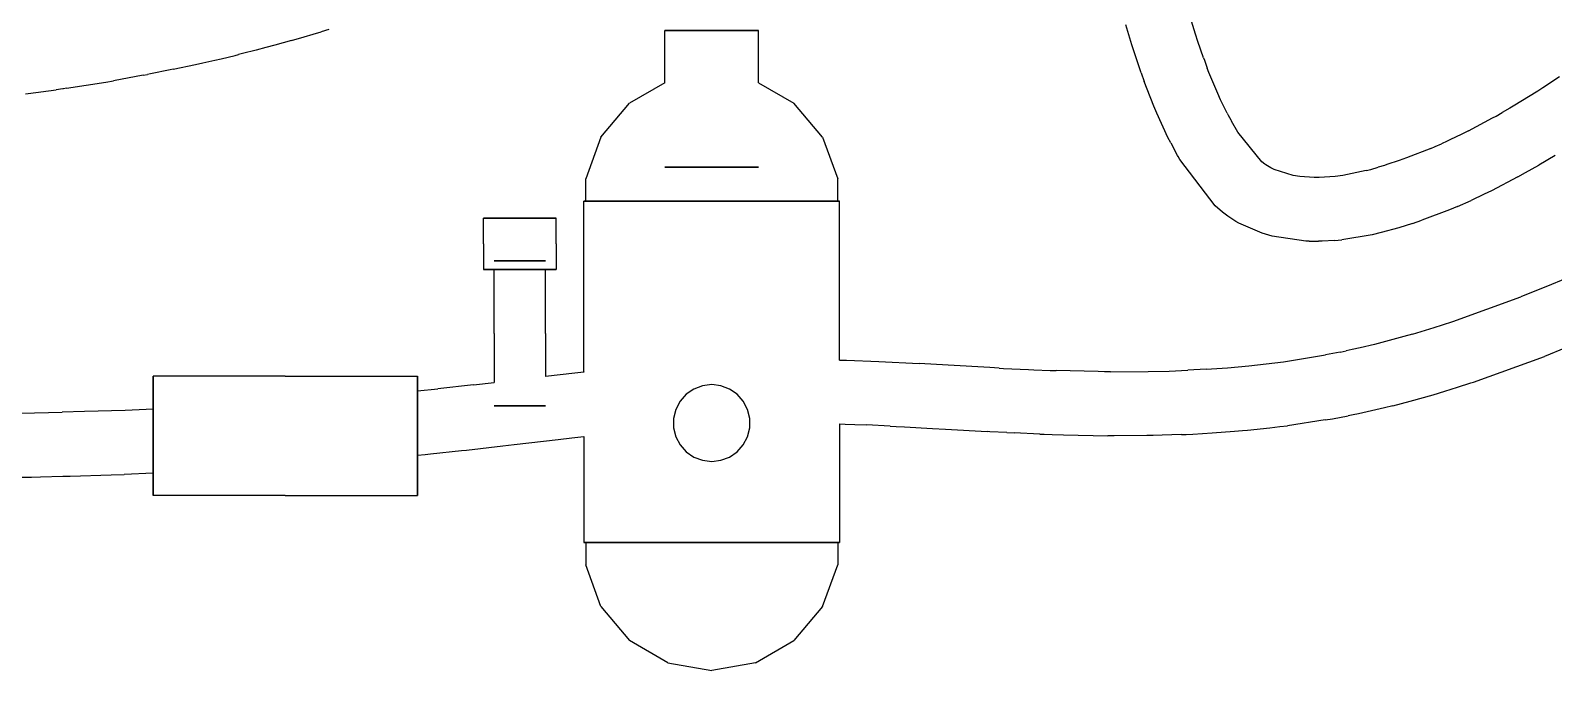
# Model space of a CAD drawing. Header units: millimetres. Extents: x -808 to -5, y -418 to 283.
# Drawn here: x -232.67 to -193.39, y 9.1 to 25.6 of the extents above; entities that cross this region are included whole.
import ezdxf

# ---------------------------------------------------------------- set-up
doc = ezdxf.new("R2010")
doc.units = ezdxf.units.MM
doc.layers.add('HIDDEN', color=8, linetype='Continuous')
doc.layers.add('VISIBLE', color=7, linetype='Continuous')

msp = doc.modelspace()

# ---------------------------------------------------------------- linework, layer by layer
at = {"layer": 'HIDDEN'}
for points in [[(-216.301, 25.6), (-216.31, 25.6)], [(-216.231, 25.6), (-216.301, 25.6)], [(-216.096, 25.6), (-216.231, 25.6)], [(-215.902, 25.6), (-216.096, 25.6)], [(-215.662, 25.6), (-215.902, 25.6)], [(-215.39, 25.6), (-215.662, 25.6)], [(-215.1, 25.6), (-215.39, 25.6)], [(-214.81, 25.6), (-215.1, 25.6)], [(-214.538, 25.6), (-214.81, 25.6)], [(-214.298, 25.6), (-214.538, 25.6)], [(-214.104, 25.6), (-214.298, 25.6)], [(-213.969, 25.6), (-214.104, 25.6)], [(-213.899, 25.6), (-213.969, 25.6)], [(-213.89, 25.6), (-213.899, 25.6)], [(-216.31, 22.08), (-216.301, 22.08)], [(-216.301, 22.08), (-216.31, 22.08)], [(-216.301, 22.08), (-216.231, 22.08)], [(-216.231, 22.08), (-216.301, 22.08)], [(-216.231, 22.08), (-216.096, 22.08)], [(-216.096, 22.08), (-216.231, 22.08)], [(-216.096, 22.08), (-215.902, 22.08)], [(-215.902, 22.08), (-216.096, 22.08)], [(-215.902, 22.08), (-215.662, 22.08)], [(-215.662, 22.08), (-215.902, 22.08)], [(-215.662, 22.08), (-215.39, 22.08)], [(-215.39, 22.08), (-215.662, 22.08)], [(-215.39, 22.08), (-215.1, 22.08)], [(-215.1, 22.08), (-215.39, 22.08)], [(-214.81, 22.08), (-215.1, 22.08)], [(-215.1, 22.08), (-214.81, 22.08)], [(-214.538, 22.08), (-214.81, 22.08)], [(-214.81, 22.08), (-214.538, 22.08)], [(-214.298, 22.08), (-214.538, 22.08)], [(-214.538, 22.08), (-214.298, 22.08)], [(-214.104, 22.08), (-214.298, 22.08)], [(-214.298, 22.08), (-214.104, 22.08)], [(-213.969, 22.08), (-214.104, 22.08)], [(-214.104, 22.08), (-213.969, 22.08)], [(-213.899, 22.08), (-213.969, 22.08)], [(-213.969, 22.08), (-213.899, 22.08)], [(-213.89, 22.08), (-213.899, 22.08)], [(-213.899, 22.08), (-213.89, 22.08)], [(-218.376, 21.2), (-218.4, 21.2)], [(-218.186, 21.2), (-218.376, 21.2)], [(-217.816, 21.2), (-218.186, 21.2)], [(-217.288, 21.2), (-217.816, 21.2)], [(-216.634, 21.2), (-217.288, 21.2)], [(-215.89, 21.2), (-216.634, 21.2)], [(-215.1, 21.2), (-215.89, 21.2)], [(-214.31, 21.2), (-215.1, 21.2)], [(-213.566, 21.2), (-214.31, 21.2)], [(-212.912, 21.2), (-213.566, 21.2)], [(-212.384, 21.2), (-212.912, 21.2)], [(-212.014, 21.2), (-212.384, 21.2)], [(-211.824, 21.2), (-212.014, 21.2)], [(-211.8, 21.2), (-211.824, 21.2)], [(-220.978, 20.76), (-220.985, 20.76)], [(-220.924, 20.76), (-220.978, 20.76)], [(-220.819, 20.76), (-220.924, 20.76)], [(-220.67, 20.76), (-220.819, 20.76)], [(-220.485, 20.76), (-220.67, 20.76)], [(-220.274, 20.76), (-220.485, 20.76)], [(-220.05, 20.76), (-220.274, 20.76)], [(-219.826, 20.76), (-220.05, 20.76)], [(-219.615, 20.76), (-219.826, 20.76)], [(-219.43, 20.76), (-219.615, 20.76)], [(-219.281, 20.76), (-219.43, 20.76)], [(-219.176, 20.76), (-219.281, 20.76)], [(-219.122, 20.76), (-219.176, 20.76)], [(-219.115, 20.76), (-219.122, 20.76)], [(-220.71, 19.66), (-220.705, 19.66)], [(-220.705, 19.66), (-220.71, 19.66)], [(-220.705, 19.66), (-220.667, 19.66)], [(-220.667, 19.66), (-220.705, 19.66)], [(-220.667, 19.66), (-220.593, 19.66)], [(-220.593, 19.66), (-220.667, 19.66)], [(-220.593, 19.66), (-220.488, 19.66)], [(-220.488, 19.66), (-220.593, 19.66)], [(-220.488, 19.66), (-220.357, 19.66)], [(-220.357, 19.66), (-220.488, 19.66)], [(-220.357, 19.66), (-220.208, 19.66)], [(-220.208, 19.66), (-220.357, 19.66)], [(-220.208, 19.66), (-220.05, 19.66)], [(-220.05, 19.66), (-220.208, 19.66)], [(-219.892, 19.66), (-220.05, 19.66)], [(-220.05, 19.66), (-219.892, 19.66)], [(-219.743, 19.66), (-219.892, 19.66)], [(-219.892, 19.66), (-219.743, 19.66)], [(-219.612, 19.66), (-219.743, 19.66)], [(-219.743, 19.66), (-219.612, 19.66)], [(-219.507, 19.66), (-219.612, 19.66)], [(-219.612, 19.66), (-219.507, 19.66)], [(-219.433, 19.66), (-219.507, 19.66)], [(-219.507, 19.66), (-219.433, 19.66)], [(-219.395, 19.66), (-219.433, 19.66)], [(-219.433, 19.66), (-219.395, 19.66)], [(-219.39, 19.66), (-219.395, 19.66)], [(-219.395, 19.66), (-219.39, 19.66)], [(-220.978, 19.44), (-220.985, 19.44)], [(-220.924, 19.44), (-220.978, 19.44)], [(-220.819, 19.44), (-220.924, 19.44)], [(-220.67, 19.44), (-220.819, 19.44)], [(-220.485, 19.44), (-220.67, 19.44)], [(-220.274, 19.44), (-220.485, 19.44)], [(-220.05, 19.44), (-220.274, 19.44)], [(-219.826, 19.44), (-220.05, 19.44)], [(-219.615, 19.44), (-219.826, 19.44)], [(-219.43, 19.44), (-219.615, 19.44)], [(-219.281, 19.44), (-219.43, 19.44)], [(-219.176, 19.44), (-219.281, 19.44)], [(-219.122, 19.44), (-219.176, 19.44)], [(-219.115, 19.44), (-219.122, 19.44)], [(-229.51, 16.69), (-229.51, 16.679)], [(-229.51, 16.679), (-229.51, 16.59)], [(-229.51, 16.59), (-229.51, 16.417)], [(-222.69, 16.69), (-222.69, 16.679)], [(-222.69, 16.679), (-222.69, 16.59)], [(-222.69, 16.59), (-222.69, 16.417)], [(-229.51, 16.417), (-229.51, 16.171)], [(-229.51, 16.171), (-229.51, 15.866)], [(-222.69, 16.417), (-222.69, 16.171)], [(-222.69, 16.171), (-222.69, 15.866)], [(-215.756, 16.221), (-215.915, 16.042)], [(-215.56, 16.357), (-215.756, 16.221)], [(-215.337, 16.441), (-215.56, 16.357)], [(-215.1, 16.47), (-215.337, 16.441)], [(-214.863, 16.441), (-215.1, 16.47)], [(-214.64, 16.357), (-214.863, 16.441)], [(-214.444, 16.221), (-214.64, 16.357)], [(-214.285, 16.042), (-214.444, 16.221)], [(-229.51, 15.866), (-229.51, 15.519)], [(-222.69, 15.866), (-222.69, 15.519)], [(-220.71, 15.92), (-220.705, 15.92)], [(-220.705, 15.92), (-220.71, 15.92)], [(-220.705, 15.92), (-220.667, 15.92)], [(-220.667, 15.92), (-220.705, 15.92)], [(-220.667, 15.92), (-220.593, 15.92)], [(-220.593, 15.92), (-220.667, 15.92)], [(-220.593, 15.92), (-220.488, 15.92)], [(-220.488, 15.92), (-220.593, 15.92)], [(-220.488, 15.92), (-220.357, 15.92)], [(-220.357, 15.92), (-220.488, 15.92)], [(-220.357, 15.92), (-220.208, 15.92)], [(-220.208, 15.92), (-220.357, 15.92)], [(-220.208, 15.92), (-220.05, 15.92)], [(-220.05, 15.92), (-220.208, 15.92)], [(-219.892, 15.92), (-220.05, 15.92)], [(-220.05, 15.92), (-219.892, 15.92)], [(-219.743, 15.92), (-219.892, 15.92)], [(-219.892, 15.92), (-219.743, 15.92)], [(-219.612, 15.92), (-219.743, 15.92)], [(-219.743, 15.92), (-219.612, 15.92)], [(-219.507, 15.92), (-219.612, 15.92)], [(-219.612, 15.92), (-219.507, 15.92)], [(-219.433, 15.92), (-219.507, 15.92)], [(-219.507, 15.92), (-219.433, 15.92)], [(-219.395, 15.92), (-219.433, 15.92)], [(-219.433, 15.92), (-219.395, 15.92)], [(-219.39, 15.92), (-219.395, 15.92)], [(-219.395, 15.92), (-219.39, 15.92)], [(-216.026, 15.831), (-216.083, 15.599)], [(-215.915, 16.042), (-216.026, 15.831)], [(-214.174, 15.831), (-214.285, 16.042)], [(-214.117, 15.599), (-214.174, 15.831)], [(-229.51, 15.519), (-229.51, 15.15)], [(-222.69, 15.519), (-222.69, 15.15)], [(-216.083, 15.599), (-216.083, 15.361)], [(-216.083, 15.361), (-216.026, 15.129)], [(-214.174, 15.129), (-214.117, 15.361)], [(-214.117, 15.361), (-214.117, 15.599)], [(-229.51, 15.15), (-229.51, 14.781)], [(-222.69, 15.15), (-222.69, 14.781)], [(-216.026, 15.129), (-215.915, 14.918)], [(-214.285, 14.918), (-214.174, 15.129)], [(-229.51, 14.781), (-229.51, 14.434)], [(-222.69, 14.781), (-222.69, 14.434)], [(-215.915, 14.918), (-215.756, 14.739)], [(-215.756, 14.739), (-215.56, 14.603)], [(-215.56, 14.603), (-215.337, 14.519)], [(-214.863, 14.519), (-214.64, 14.603)], [(-214.64, 14.603), (-214.444, 14.739)], [(-214.444, 14.739), (-214.285, 14.918)], [(-229.51, 14.434), (-229.51, 14.129)], [(-222.69, 14.434), (-222.69, 14.129)], [(-215.337, 14.519), (-215.1, 14.49)], [(-215.1, 14.49), (-214.863, 14.519)], [(-229.51, 14.129), (-229.51, 13.883)], [(-229.51, 13.883), (-229.51, 13.71)], [(-222.69, 14.129), (-222.69, 13.883)], [(-222.69, 13.883), (-222.69, 13.71)], [(-229.51, 13.71), (-229.51, 13.621)], [(-229.51, 13.621), (-229.51, 13.61)], [(-222.69, 13.71), (-222.69, 13.621)], [(-222.69, 13.621), (-222.69, 13.61)], [(-218.376, 12.4), (-218.4, 12.4)], [(-218.186, 12.4), (-218.376, 12.4)], [(-217.816, 12.4), (-218.186, 12.4)], [(-217.288, 12.4), (-217.816, 12.4)], [(-216.634, 12.4), (-217.288, 12.4)], [(-215.89, 12.4), (-216.634, 12.4)], [(-215.1, 12.4), (-215.89, 12.4)], [(-214.31, 12.4), (-215.1, 12.4)], [(-213.566, 12.4), (-214.31, 12.4)], [(-212.912, 12.4), (-213.566, 12.4)], [(-212.384, 12.4), (-212.912, 12.4)], [(-212.014, 12.4), (-212.384, 12.4)], [(-211.824, 12.4), (-212.014, 12.4)], [(-211.8, 12.4), (-211.824, 12.4)]]:
    msp.add_lwpolyline(points, dxfattribs=at)
at = {"layer": 'VISIBLE'}
for points in [[(-202.622, 25.502), (-202.829, 26.177)], [(-225.38, 25.502), (-225.174, 25.564)], [(-224.976, 25.625), (-225.174, 25.564)], [(-216.31, 25.6), (-216.301, 25.6)], [(-216.31, 24.254), (-216.31, 25.6)], [(-216.301, 25.6), (-216.231, 25.6)], [(-216.231, 25.6), (-216.096, 25.6)], [(-216.096, 25.6), (-215.902, 25.6)], [(-215.902, 25.6), (-215.662, 25.6)], [(-215.662, 25.6), (-215.39, 25.6)], [(-215.39, 25.6), (-215.1, 25.6)], [(-215.1, 25.6), (-214.81, 25.6)], [(-214.81, 25.6), (-214.538, 25.6)], [(-214.538, 25.6), (-214.298, 25.6)], [(-214.298, 25.6), (-214.104, 25.6)], [(-214.104, 25.6), (-213.969, 25.6)], [(-213.969, 25.6), (-213.899, 25.6)], [(-213.899, 25.6), (-213.89, 25.6)], [(-213.89, 24.254), (-213.89, 25.6)], [(-204.263, 25.23), (-204.418, 25.744)], [(-226.602, 25.16), (-226.852, 25.095)], [(-226.366, 25.223), (-226.602, 25.16)], [(-225.936, 25.342), (-226.366, 25.223)], [(-225.936, 25.342), (-225.611, 25.435)], [(-225.611, 25.435), (-225.38, 25.502)], [(-204.025, 24.51), (-204.263, 25.23)], [(-202.562, 25.32), (-202.622, 25.502)], [(-202.414, 24.893), (-202.562, 25.32)], [(-228.416, 24.723), (-228.226, 24.765)], [(-228.226, 24.765), (-227.916, 24.836)], [(-227.916, 24.836), (-227.75, 24.874)], [(-227.75, 24.874), (-227.393, 24.96)], [(-227.393, 24.96), (-227.306, 24.981)], [(-227.203, 25.007), (-227.306, 24.981)], [(-226.852, 25.095), (-227.203, 25.007)], [(-202.414, 24.893), (-202.392, 24.832)], [(-202.392, 24.832), (-202.317, 24.632)], [(-229.765, 24.447), (-230.529, 24.307)], [(-229.765, 24.447), (-229.655, 24.468)], [(-229.58, 24.482), (-229.655, 24.468)], [(-229.07, 24.584), (-229.58, 24.482)], [(-228.99, 24.6), (-229.07, 24.584)], [(-228.99, 24.6), (-228.416, 24.723)], [(-204.025, 24.51), (-203.946, 24.288)], [(-202.274, 24.522), (-202.317, 24.632)], [(-202.045, 23.973), (-202.274, 24.522)], [(-193.235, 24.402), (-193.665, 24.12)], [(-232.804, 23.966), (-232.467, 24.009)], [(-232.467, 24.009), (-232.403, 24.018)], [(-232.403, 24.018), (-232.008, 24.072)], [(-231.841, 24.096), (-232.008, 24.072)], [(-231.819, 24.1), (-231.841, 24.096)], [(-231.74, 24.111), (-231.819, 24.1)], [(-231.74, 24.111), (-230.731, 24.272)], [(-230.731, 24.272), (-230.529, 24.307)], [(-216.31, 24.254), (-217.221, 23.728)], [(-213.89, 24.254), (-212.979, 23.728)], [(-203.872, 24.089), (-203.946, 24.288)], [(-203.697, 23.646), (-203.872, 24.089)], [(-201.973, 23.816), (-202.045, 23.973)], [(-193.791, 24.04), (-194.425, 23.652)], [(-193.665, 24.12), (-193.791, 24.04)], [(-217.958, 22.85), (-217.221, 23.728)], [(-212.242, 22.85), (-212.979, 23.728)], [(-203.622, 23.467), (-203.697, 23.646)], [(-201.804, 23.471), (-201.973, 23.816)], [(-194.511, 23.601), (-194.707, 23.488)], [(-194.425, 23.652), (-194.511, 23.601)], [(-203.332, 22.843), (-203.622, 23.467)], [(-201.804, 23.471), (-201.779, 23.422)], [(-201.779, 23.422), (-201.713, 23.3)], [(-201.713, 23.3), (-201.695, 23.265)], [(-201.529, 22.978), (-201.695, 23.265)], [(-195.583, 23.015), (-194.961, 23.345)], [(-194.961, 23.345), (-194.869, 23.396)], [(-194.869, 23.396), (-194.707, 23.488)], [(-217.958, 22.85), (-218.35, 21.773)], [(-212.242, 22.85), (-211.85, 21.773)], [(-203.26, 22.702), (-203.332, 22.843)], [(-200.913, 22.217), (-201.529, 22.978)], [(-195.754, 22.93), (-196.063, 22.782)], [(-195.583, 23.015), (-195.754, 22.93)], [(-203.26, 22.702), (-203.164, 22.52)], [(-203.084, 22.375), (-203.164, 22.52)], [(-196.555, 22.562), (-197.181, 22.314)], [(-196.555, 22.562), (-196.439, 22.612)], [(-196.439, 22.612), (-196.28, 22.682)], [(-196.13, 22.751), (-196.28, 22.682)], [(-196.063, 22.782), (-196.13, 22.751)], [(-203.072, 22.355), (-203.084, 22.375)], [(-203.027, 22.276), (-203.072, 22.355)], [(-202.11, 21.078), (-203.027, 22.276)], [(-200.833, 22.156), (-200.913, 22.217)], [(-200.809, 22.138), (-200.833, 22.156)], [(-200.677, 22.058), (-200.809, 22.138)], [(-200.591, 22.016), (-200.677, 22.058)], [(-200.103, 21.866), (-200.591, 22.016)], [(-198.221, 21.989), (-198.096, 22.021)], [(-198.096, 22.021), (-197.906, 22.075)], [(-197.75, 22.122), (-197.906, 22.075)], [(-197.683, 22.143), (-197.75, 22.122)], [(-197.365, 22.249), (-197.683, 22.143)], [(-197.181, 22.314), (-197.365, 22.249)], [(-194.107, 21.936), (-193.762, 22.132)], [(-193.342, 22.381), (-193.762, 22.132)], [(-218.35, 21.2), (-218.35, 21.773)], [(-211.85, 21.2), (-211.85, 21.773)], [(-199.93, 21.839), (-200.103, 21.866)], [(-199.56, 21.813), (-199.93, 21.839)], [(-199.498, 21.812), (-199.56, 21.813)], [(-199.429, 21.813), (-199.498, 21.812)], [(-199.021, 21.839), (-199.429, 21.813)], [(-198.823, 21.865), (-199.021, 21.839)], [(-198.221, 21.989), (-198.823, 21.865)], [(-194.31, 21.824), (-194.989, 21.471)], [(-194.31, 21.824), (-194.107, 21.936)], [(-195.866, 21.066), (-195.512, 21.222)], [(-195.179, 21.378), (-195.512, 21.222)], [(-194.989, 21.471), (-195.179, 21.378)], [(-218.4, 21.2), (-218.376, 21.2)], [(-218.4, 16.8), (-218.4, 21.2)], [(-218.376, 21.2), (-218.186, 21.2)], [(-218.186, 21.2), (-217.816, 21.2)], [(-217.816, 21.2), (-217.288, 21.2)], [(-217.288, 21.2), (-216.634, 21.2)], [(-216.634, 21.2), (-215.89, 21.2)], [(-215.89, 21.2), (-215.1, 21.2)], [(-215.1, 21.2), (-214.31, 21.2)], [(-214.31, 21.2), (-213.566, 21.2)], [(-213.566, 21.2), (-212.912, 21.2)], [(-212.912, 21.2), (-212.384, 21.2)], [(-212.384, 21.2), (-212.014, 21.2)], [(-212.014, 21.2), (-211.824, 21.2)], [(-211.824, 21.2), (-211.8, 21.2)], [(-211.8, 17.105), (-211.8, 21.2)], [(-201.924, 20.917), (-202.11, 21.078)], [(-201.858, 20.866), (-201.924, 20.917)], [(-201.791, 20.816), (-201.858, 20.866)], [(-196.069, 20.98), (-196.781, 20.708)], [(-195.866, 21.066), (-196.069, 20.98)], [(-220.985, 20.76), (-220.978, 20.76)], [(-220.985, 20.1), (-220.985, 20.76)], [(-220.978, 20.76), (-220.924, 20.76)], [(-220.924, 20.76), (-220.819, 20.76)], [(-220.819, 20.76), (-220.67, 20.76)], [(-220.67, 20.76), (-220.485, 20.76)], [(-220.485, 20.76), (-220.274, 20.76)], [(-220.274, 20.76), (-220.05, 20.76)], [(-220.05, 20.76), (-219.826, 20.76)], [(-219.826, 20.76), (-219.615, 20.76)], [(-219.615, 20.76), (-219.43, 20.76)], [(-219.43, 20.76), (-219.281, 20.76)], [(-219.281, 20.76), (-219.176, 20.76)], [(-219.176, 20.76), (-219.122, 20.76)], [(-219.122, 20.76), (-219.115, 20.76)], [(-219.115, 20.1), (-219.115, 20.76)], [(-201.61, 20.697), (-201.791, 20.816)], [(-201.582, 20.68), (-201.61, 20.697)], [(-201.5, 20.632), (-201.582, 20.68)], [(-200.901, 20.373), (-201.5, 20.632)], [(-197.378, 20.514), (-197.828, 20.389)], [(-197.023, 20.626), (-197.378, 20.514)], [(-197.023, 20.626), (-196.781, 20.708)], [(-220.985, 20.1), (-220.985, 19.44)], [(-219.115, 20.1), (-219.115, 19.44)], [(-200.641, 20.299), (-200.901, 20.373)], [(-199.778, 20.173), (-200.641, 20.299)], [(-199.69, 20.169), (-199.778, 20.173)], [(-199.69, 20.169), (-199.445, 20.166)], [(-199.356, 20.167), (-199.445, 20.166)], [(-199.033, 20.184), (-199.356, 20.167)], [(-199.033, 20.184), (-198.845, 20.201)], [(-198.066, 20.333), (-198.845, 20.201)], [(-197.828, 20.389), (-198.066, 20.333)], [(-220.985, 19.44), (-220.978, 19.44)], [(-220.978, 19.44), (-220.924, 19.44)], [(-220.924, 19.44), (-220.819, 19.44)], [(-220.819, 19.44), (-220.67, 19.44)], [(-220.71, 17.79), (-220.71, 19.44)], [(-220.67, 19.44), (-220.485, 19.44)], [(-220.485, 19.44), (-220.274, 19.44)], [(-220.274, 19.44), (-220.05, 19.44)], [(-220.05, 19.44), (-219.826, 19.44)], [(-219.826, 19.44), (-219.615, 19.44)], [(-219.615, 19.44), (-219.43, 19.44)], [(-219.43, 19.44), (-219.281, 19.44)], [(-219.39, 17.79), (-219.39, 19.44)], [(-219.281, 19.44), (-219.176, 19.44)], [(-219.176, 19.44), (-219.122, 19.44)], [(-219.122, 19.44), (-219.115, 19.44)], [(-192.939, 19.258), (-193.441, 19.048)], [(-193.441, 19.048), (-194.234, 18.73)], [(-195.986, 18.095), (-194.234, 18.73)], [(-196.251, 18.009), (-195.986, 18.095)], [(-220.71, 17.79), (-220.71, 16.524)], [(-219.39, 17.79), (-219.39, 16.676)], [(-197.25, 17.708), (-198.002, 17.509)], [(-197.024, 17.772), (-197.25, 17.708)], [(-197.024, 17.772), (-196.91, 17.806)], [(-196.91, 17.806), (-196.469, 17.94)], [(-196.469, 17.94), (-196.251, 18.009)], [(-198.89, 17.309), (-199.269, 17.235)], [(-198.89, 17.309), (-198.736, 17.341)], [(-198.578, 17.375), (-198.736, 17.341)], [(-198.37, 17.422), (-198.578, 17.375)], [(-198.002, 17.509), (-198.37, 17.422)], [(-193.074, 17.417), (-193.623, 17.198)], [(-211.8, 17.105), (-211.623, 17.1)], [(-211.623, 17.1), (-210.792, 17.066)], [(-210.792, 17.066), (-209.745, 17.012)], [(-208.997, 16.969), (-209.745, 17.012)], [(-207.922, 16.908), (-208.997, 16.969)], [(-207.684, 16.896), (-207.922, 16.908)], [(-207.684, 16.896), (-207.576, 16.89)], [(-202.347, 16.867), (-201.797, 16.906)], [(-201.797, 16.906), (-201.244, 16.957)], [(-201.244, 16.957), (-200.352, 17.062)], [(-200.352, 17.062), (-199.269, 17.235)], [(-195.448, 16.536), (-193.623, 17.198)], [(-229.51, 16.679), (-229.51, 16.69)], [(-226.1, 16.69), (-229.51, 16.69)], [(-229.51, 16.59), (-229.51, 16.679)], [(-229.51, 16.417), (-229.51, 16.59)], [(-226.1, 16.69), (-222.69, 16.69)], [(-222.69, 16.679), (-222.69, 16.69)], [(-222.69, 16.59), (-222.69, 16.679)], [(-222.69, 16.417), (-222.69, 16.59)], [(-221.242, 16.463), (-220.71, 16.524)], [(-218.628, 16.764), (-219.39, 16.676)], [(-218.4, 16.789), (-218.628, 16.764)], [(-218.4, 16.8), (-218.4, 16.789)], [(-207.576, 16.89), (-206.93, 16.859)], [(-206.93, 16.859), (-206.787, 16.852)], [(-206.787, 16.852), (-206.374, 16.836)], [(-206.374, 16.836), (-206.217, 16.831)], [(-205.129, 16.805), (-206.217, 16.831)], [(-204.971, 16.803), (-205.129, 16.805)], [(-204.818, 16.802), (-204.971, 16.803)], [(-204.818, 16.802), (-203.845, 16.808)], [(-203.845, 16.808), (-203.303, 16.822)], [(-203.303, 16.822), (-202.823, 16.841)], [(-202.347, 16.867), (-202.823, 16.841)], [(-195.866, 16.401), (-195.519, 16.513)], [(-195.519, 16.513), (-195.448, 16.536)], [(-229.51, 16.171), (-229.51, 16.417)], [(-229.51, 15.866), (-229.51, 16.171)], [(-222.69, 16.171), (-222.69, 16.417)], [(-222.69, 16.31), (-222.168, 16.362)], [(-222.69, 15.866), (-222.69, 16.171)], [(-221.242, 16.463), (-222.168, 16.362)], [(-215.756, 16.221), (-215.915, 16.042)], [(-215.56, 16.357), (-215.756, 16.221)], [(-215.337, 16.441), (-215.56, 16.357)], [(-215.1, 16.47), (-215.337, 16.441)], [(-214.863, 16.441), (-215.1, 16.47)], [(-214.64, 16.357), (-214.863, 16.441)], [(-214.444, 16.221), (-214.64, 16.357)], [(-214.285, 16.042), (-214.444, 16.221)], [(-197.083, 16.043), (-196.491, 16.21)], [(-196.491, 16.21), (-196.193, 16.299)], [(-196.193, 16.299), (-195.866, 16.401)], [(-232.924, 15.731), (-231.858, 15.758)], [(-231.28, 15.774), (-231.858, 15.758)], [(-230.229, 15.807), (-231.28, 15.774)], [(-229.51, 15.835), (-230.229, 15.807)], [(-229.51, 15.519), (-229.51, 15.866)], [(-222.69, 15.519), (-222.69, 15.866)], [(-216.026, 15.831), (-216.083, 15.599)], [(-215.915, 16.042), (-216.026, 15.831)], [(-214.174, 15.831), (-214.285, 16.042)], [(-214.117, 15.599), (-214.174, 15.831)], [(-198.419, 15.722), (-198.556, 15.694)], [(-197.746, 15.874), (-198.419, 15.722)], [(-197.529, 15.927), (-197.746, 15.874)], [(-197.529, 15.927), (-197.083, 16.043)], [(-229.51, 15.15), (-229.51, 15.519)], [(-222.69, 15.15), (-222.69, 15.519)], [(-216.083, 15.599), (-216.083, 15.361)], [(-216.083, 15.361), (-216.026, 15.129)], [(-214.174, 15.129), (-214.117, 15.361)], [(-214.117, 15.361), (-214.117, 15.599)], [(-211.8, 15.457), (-211.8, 12.4)], [(-211.8, 15.456), (-211.655, 15.451)], [(-211.655, 15.451), (-211.406, 15.442)], [(-211.406, 15.442), (-211.109, 15.43)], [(-210.501, 15.401), (-211.109, 15.43)], [(-210.501, 15.401), (-210.345, 15.393)], [(-210.345, 15.393), (-210.13, 15.382)], [(-210.13, 15.382), (-209.405, 15.341)], [(-209.405, 15.341), (-209.069, 15.322)], [(-209.069, 15.322), (-207.993, 15.261)], [(-201.28, 15.296), (-200.701, 15.356)], [(-200.701, 15.356), (-200.442, 15.387)], [(-200.442, 15.387), (-200.252, 15.412)], [(-199.274, 15.559), (-200.252, 15.412)], [(-199.274, 15.559), (-199.089, 15.592)], [(-199.089, 15.592), (-198.681, 15.669)], [(-198.556, 15.694), (-198.681, 15.669)], [(-229.51, 14.781), (-229.51, 15.15)], [(-222.69, 14.781), (-222.69, 15.15)], [(-220.192, 14.923), (-219.059, 15.055)], [(-219.059, 15.055), (-218.706, 15.096)], [(-218.706, 15.096), (-218.4, 15.13)], [(-218.4, 15.13), (-218.4, 12.4)], [(-216.026, 15.129), (-215.915, 14.918)], [(-214.285, 14.918), (-214.174, 15.129)], [(-207.925, 15.257), (-207.993, 15.261)], [(-207.484, 15.234), (-207.925, 15.257)], [(-207.484, 15.234), (-207.297, 15.225)], [(-206.638, 15.196), (-207.297, 15.225)], [(-206.638, 15.196), (-206.528, 15.192)], [(-206.528, 15.192), (-206.317, 15.184)], [(-206.317, 15.184), (-206.029, 15.175)], [(-206.029, 15.175), (-204.883, 15.154)], [(-204.72, 15.153), (-204.883, 15.154)], [(-203.873, 15.158), (-204.72, 15.153)], [(-203.709, 15.161), (-203.873, 15.158)], [(-203.479, 15.167), (-203.709, 15.161)], [(-202.98, 15.184), (-203.479, 15.167)], [(-202.98, 15.184), (-202.863, 15.188)], [(-202.863, 15.188), (-202.688, 15.197)], [(-202.688, 15.197), (-202.189, 15.225)], [(-202.189, 15.225), (-201.612, 15.267)], [(-201.612, 15.267), (-201.412, 15.284)], [(-201.412, 15.284), (-201.28, 15.296)], [(-229.51, 14.434), (-229.51, 14.781)], [(-222.69, 14.434), (-222.69, 14.781)], [(-222.69, 14.652), (-222.495, 14.671)], [(-222.495, 14.671), (-222.356, 14.685)], [(-222.356, 14.685), (-221.556, 14.769)], [(-221.556, 14.769), (-221.427, 14.783)], [(-221.427, 14.783), (-220.486, 14.889)], [(-220.486, 14.889), (-220.192, 14.923)], [(-215.915, 14.918), (-215.756, 14.739)], [(-215.756, 14.739), (-215.56, 14.603)], [(-215.56, 14.603), (-215.337, 14.519)], [(-214.863, 14.519), (-214.64, 14.603)], [(-214.64, 14.603), (-214.444, 14.739)], [(-214.444, 14.739), (-214.285, 14.918)], [(-231.651, 14.114), (-230.588, 14.145)], [(-230.588, 14.145), (-230.255, 14.156)], [(-229.51, 14.184), (-230.255, 14.156)], [(-229.51, 14.129), (-229.51, 14.434)], [(-222.69, 14.129), (-222.69, 14.434)], [(-215.337, 14.519), (-215.1, 14.49)], [(-215.1, 14.49), (-214.863, 14.519)], [(-232.925, 14.082), (-232.644, 14.088)], [(-232.644, 14.088), (-232.417, 14.094)], [(-232.417, 14.094), (-231.834, 14.109)], [(-231.834, 14.109), (-231.651, 14.114)], [(-229.51, 13.883), (-229.51, 14.129)], [(-229.51, 13.71), (-229.51, 13.883)], [(-222.69, 13.883), (-222.69, 14.129)], [(-222.69, 13.71), (-222.69, 13.883)], [(-229.51, 13.621), (-229.51, 13.71)], [(-229.51, 13.61), (-229.51, 13.621)], [(-226.1, 13.61), (-229.51, 13.61)], [(-226.1, 13.61), (-222.69, 13.61)], [(-222.69, 13.621), (-222.69, 13.71)], [(-222.69, 13.61), (-222.69, 13.621)], [(-218.4, 12.4), (-218.376, 12.4)], [(-218.376, 12.4), (-218.186, 12.4)], [(-218.35, 12.4), (-218.35, 11.827)], [(-218.186, 12.4), (-217.816, 12.4)], [(-217.816, 12.4), (-217.288, 12.4)], [(-217.288, 12.4), (-216.634, 12.4)], [(-216.634, 12.4), (-215.89, 12.4)], [(-215.89, 12.4), (-215.1, 12.4)], [(-215.1, 12.4), (-214.31, 12.4)], [(-214.31, 12.4), (-213.566, 12.4)], [(-213.566, 12.4), (-212.912, 12.4)], [(-212.912, 12.4), (-212.384, 12.4)], [(-212.384, 12.4), (-212.014, 12.4)], [(-212.014, 12.4), (-211.824, 12.4)], [(-211.85, 12.4), (-211.85, 11.827)], [(-211.824, 12.4), (-211.8, 12.4)], [(-217.958, 10.75), (-218.35, 11.827)], [(-212.242, 10.75), (-211.85, 11.827)], [(-217.958, 10.75), (-217.221, 9.872)], [(-212.242, 10.75), (-212.979, 9.872)], [(-216.229, 9.299), (-217.221, 9.872)], [(-213.971, 9.299), (-212.979, 9.872)], [(-216.229, 9.299), (-215.1, 9.1)], [(-213.971, 9.299), (-215.1, 9.1)]]:
    msp.add_lwpolyline(points, dxfattribs=at)

doc.saveas('drawing.dxf')
